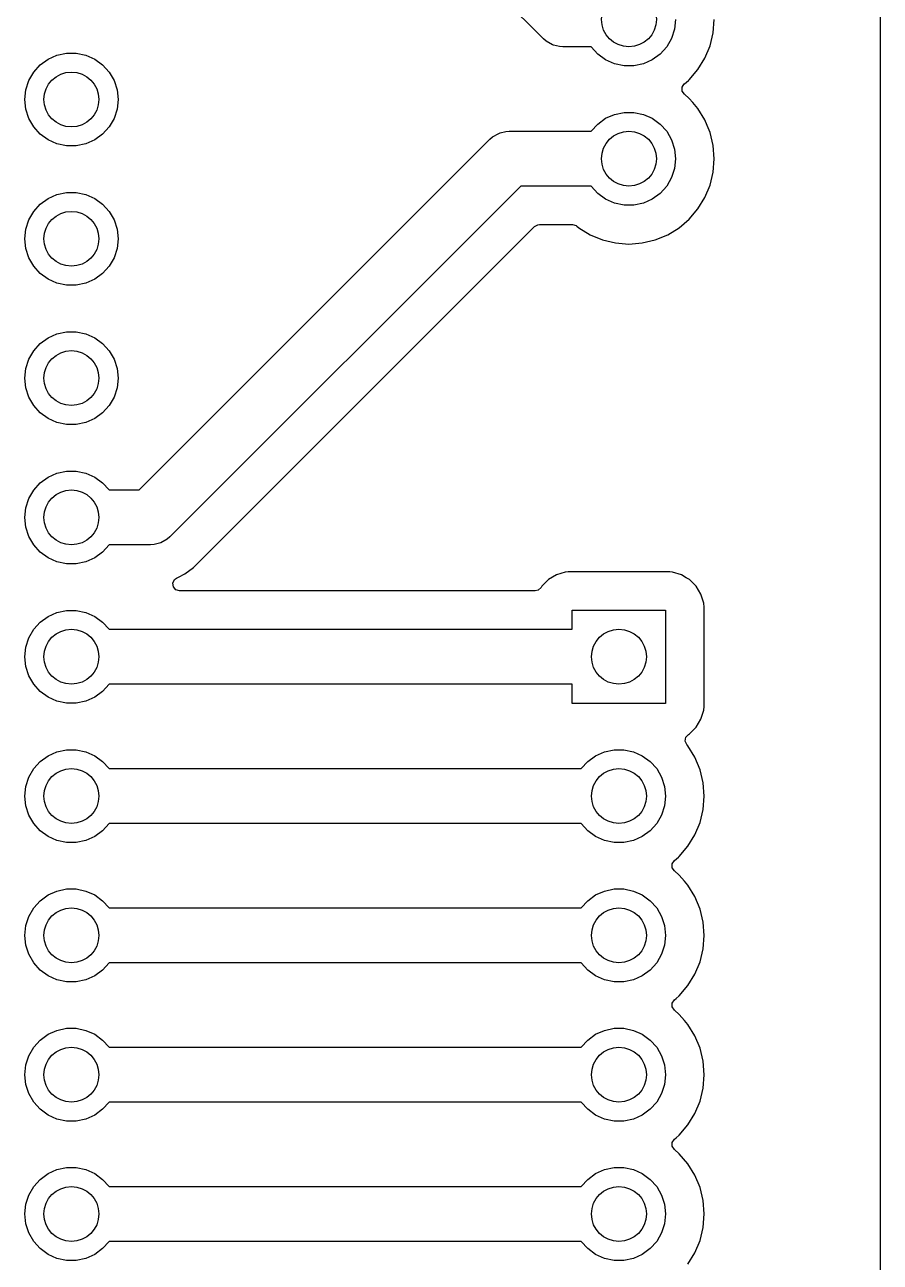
# Model space of a CAD drawing. Extents: x 1.82 to 4.28, y -3.98 to -1.82.
# Drawn here: x 3.667 to 4.28, y -3.235 to -2.346 of the extents above; entities that cross this region are included whole.
import ezdxf

# ---------------------------------------------------------------- set-up
doc = ezdxf.new("R2010")
doc.units = 0
doc.header["$MEASUREMENT"] = 0
doc.layers.add('BLACK', color=7, linetype='CONTINUOUS')

msp = doc.modelspace()

# ---------------------------------------------------------------- linework, layer by layer
at = {"layer": 'BLACK', "linetype": 'CONTINUOUS'}
for p, q in [((4.2803, -1.82459), (4.2803, -3.97541)), ((4.03875, -2.35644), (3.98214, -2.29983)), ((4.13346, -2.34252), (4.13273, -2.34948)), ((4.16048, -2.3521), (4.16123, -2.34252)), ((4.13273, -2.34948), (4.13057, -2.35613)), ((4.15824, -2.36144), (4.16048, -2.3521)), ((4.04069, -2.35814), (4.03875, -2.35644)), ((4.04514, -2.36071), (4.04069, -2.35814)), ((4.04069, -2.35814), (4.04069, -2.35814)), ((4.04595, -2.36092), (4.04514, -2.36071)), ((4.0501, -2.36204), (4.04595, -2.36092)), ((4.05011, -2.36204), (4.0501, -2.36204)), ((4.05267, -2.3622), (4.05011, -2.36204)), ((4.07294, -2.3622), (4.05267, -2.3622)), ((4.07761, -2.36739), (4.07294, -2.3622)), ((4.12707, -2.36219), (4.12239, -2.36739)), ((4.13057, -2.35613), (4.12707, -2.36219)), ((4.15456, -2.37032), (4.15824, -2.36144)), ((3.67761, -2.37513), (3.68327, -2.37102)), ((3.68327, -2.37102), (3.68966, -2.36817)), ((3.68966, -2.36817), (3.6965, -2.36672)), ((3.6965, -2.36672), (3.7035, -2.36672)), ((3.7035, -2.36672), (3.71034, -2.36817)), ((3.71034, -2.36817), (3.71673, -2.37102)), ((3.71673, -2.37102), (3.72239, -2.37513)), ((4.08327, -2.3715), (4.07761, -2.36739)), ((4.08966, -2.37435), (4.08327, -2.3715)), ((4.11673, -2.3715), (4.11034, -2.37435)), ((4.12239, -2.36739), (4.11673, -2.3715)), ((4.14954, -2.37851), (4.15456, -2.37032)), ((3.66943, -2.38639), (3.67293, -2.38033)), ((3.67293, -2.38033), (3.67761, -2.37513)), ((3.72239, -2.37513), (3.72707, -2.38033)), ((3.72707, -2.38033), (3.73057, -2.38639)), ((4.0965, -2.3758), (4.08966, -2.37435)), ((4.1035, -2.3758), (4.0965, -2.3758)), ((4.11034, -2.37435), (4.1035, -2.3758)), ((4.1433, -2.38582), (4.14954, -2.37851)), ((3.66727, -2.39304), (3.66943, -2.38639)), ((3.73057, -2.38639), (3.73273, -2.39304)), ((4.13827, -2.39118), (4.13974, -2.38885)), ((4.13974, -2.38885), (4.1398, -2.38881)), ((4.1398, -2.38881), (4.14271, -2.38632)), ((4.14271, -2.38632), (4.1433, -2.38582)), ((3.66654, -2.4), (3.66727, -2.39304)), ((3.73273, -2.39304), (3.73346, -2.4)), ((4.13829, -2.39393), (4.13827, -2.39118)), ((4.1398, -2.39623), (4.13829, -2.39393)), ((4.1433, -2.39922), (4.1398, -2.39623)), ((3.66727, -2.40696), (3.66654, -2.4)), ((3.66943, -2.41361), (3.66727, -2.40696)), ((3.73273, -2.40696), (3.73057, -2.41361)), ((3.73346, -2.4), (3.73273, -2.40696)), ((4.14575, -2.4021), (4.1433, -2.39922)), ((4.1433, -2.39922), (4.1433, -2.39922)), ((4.1433, -2.39922), (4.1433, -2.39922)), ((4.14954, -2.40653), (4.14575, -2.4021)), ((4.15456, -2.41472), (4.14954, -2.40653)), ((4.14954, -2.40653), (4.14954, -2.40653)), ((3.67293, -2.41967), (3.66943, -2.41361)), ((3.73057, -2.41361), (3.72707, -2.41967)), ((4.07761, -2.41765), (4.08327, -2.41354)), ((4.08327, -2.41354), (4.08966, -2.41069)), ((4.08966, -2.41069), (4.0965, -2.40924)), ((4.0965, -2.40924), (4.1035, -2.40924)), ((4.1035, -2.40924), (4.11034, -2.41069)), ((4.11034, -2.41069), (4.11673, -2.41354)), ((4.11673, -2.41354), (4.12239, -2.41765)), ((4.15619, -2.41865), (4.15456, -2.41472)), ((3.67761, -2.42487), (3.67293, -2.41967)), ((3.68327, -2.42898), (3.67761, -2.42487)), ((3.72239, -2.42487), (3.71673, -2.42898)), ((3.72707, -2.41967), (3.72239, -2.42487)), ((4.00219, -2.4269), (4.00664, -2.42433)), ((4.00664, -2.42433), (4.00773, -2.42404)), ((4.00773, -2.42404), (4.0116, -2.423)), ((4.0116, -2.423), (4.01417, -2.42283)), ((4.0116, -2.423), (4.0116, -2.423)), ((4.01417, -2.42283), (4.07294, -2.42283)), ((4.07294, -2.42283), (4.07761, -2.41765)), ((4.12239, -2.41765), (4.12707, -2.42285)), ((4.12707, -2.42285), (4.13057, -2.42891)), ((4.15824, -2.4236), (4.15619, -2.41865)), ((4.16048, -2.43294), (4.15824, -2.4236)), ((3.68966, -2.43183), (3.68327, -2.42898)), ((3.6965, -2.43328), (3.68966, -2.43183)), ((3.7035, -2.43328), (3.6965, -2.43328)), ((3.71034, -2.43183), (3.7035, -2.43328)), ((3.71673, -2.42898), (3.71034, -2.43183)), ((3.74854, -2.68031), (4.00025, -2.4286)), ((4.00025, -2.4286), (4.00219, -2.4269)), ((4.00219, -2.4269), (4.00219, -2.4269)), ((4.13057, -2.42891), (4.13273, -2.43556)), ((4.16123, -2.44252), (4.16048, -2.43294)), ((4.13273, -2.43556), (4.13346, -2.44252)), ((4.13346, -2.44252), (4.13273, -2.44948)), ((4.16048, -2.4521), (4.16123, -2.44252)), ((4.13273, -2.44948), (4.13057, -2.45613)), ((4.13057, -2.45613), (4.12707, -2.46219)), ((4.15824, -2.46144), (4.16048, -2.4521)), ((3.68327, -2.47102), (3.68966, -2.46817)), ((3.68966, -2.46817), (3.6965, -2.46672)), ((3.6965, -2.46672), (3.7035, -2.46672)), ((3.7035, -2.46672), (3.71034, -2.46817)), ((3.71034, -2.46817), (3.71673, -2.47102)), ((4.02233, -2.4622), (3.77061, -2.71392)), ((4.07294, -2.4622), (4.02233, -2.4622)), ((4.07761, -2.46739), (4.07294, -2.4622)), ((4.08327, -2.4715), (4.07761, -2.46739)), ((4.12239, -2.46739), (4.11673, -2.4715)), ((4.12707, -2.46219), (4.12239, -2.46739)), ((4.15456, -2.47032), (4.15824, -2.46144)), ((3.67293, -2.48033), (3.67761, -2.47513)), ((3.67761, -2.47513), (3.68327, -2.47102)), ((3.71673, -2.47102), (3.72239, -2.47513)), ((3.72239, -2.47513), (3.72707, -2.48033)), ((4.08966, -2.47435), (4.08327, -2.4715)), ((4.0965, -2.4758), (4.08966, -2.47435)), ((4.1035, -2.4758), (4.0965, -2.4758)), ((4.11034, -2.47435), (4.1035, -2.4758)), ((4.11673, -2.4715), (4.11034, -2.47435)), ((4.14954, -2.47851), (4.15456, -2.47032)), ((3.66727, -2.49304), (3.66943, -2.48639)), ((3.66943, -2.48639), (3.67293, -2.48033)), ((3.72707, -2.48033), (3.73057, -2.48639)), ((3.73057, -2.48639), (3.73273, -2.49304)), ((4.13599, -2.49206), (4.1433, -2.48582)), ((4.1433, -2.48582), (4.14954, -2.47851)), ((3.66654, -2.5), (3.66727, -2.49304)), ((3.73273, -2.49304), (3.73346, -2.5)), ((3.78748, -2.73605), (4.03232, -2.49121)), ((4.03232, -2.49121), (4.03473, -2.4899)), ((4.03473, -2.4899), (4.03577, -2.48978)), ((4.03577, -2.48978), (4.05955, -2.48978)), ((4.05955, -2.48978), (4.06218, -2.49056)), ((4.06218, -2.49056), (4.06272, -2.49095)), ((4.06272, -2.49095), (4.06401, -2.49206)), ((4.06401, -2.49206), (4.06401, -2.49206)), ((4.06401, -2.49206), (4.06401, -2.49206)), ((4.06401, -2.49206), (4.06401, -2.49206)), ((4.06401, -2.49206), (4.0722, -2.49708)), ((4.1278, -2.49708), (4.13599, -2.49206)), ((3.66727, -2.50696), (3.66654, -2.5)), ((3.73346, -2.5), (3.73273, -2.50696)), ((4.0722, -2.49708), (4.08108, -2.50075)), ((4.08108, -2.50075), (4.08108, -2.50075)), ((4.08108, -2.50075), (4.08108, -2.50075)), ((4.08108, -2.50075), (4.08108, -2.50075)), ((4.08108, -2.50075), (4.09042, -2.503)), ((4.09042, -2.503), (4.1, -2.50375)), ((4.1, -2.50375), (4.10958, -2.503)), ((4.10958, -2.503), (4.11892, -2.50075)), ((4.11892, -2.50075), (4.1278, -2.49708)), ((3.66943, -2.51361), (3.66727, -2.50696)), ((3.67293, -2.51967), (3.66943, -2.51361)), ((3.73057, -2.51361), (3.72707, -2.51967)), ((3.73273, -2.50696), (3.73057, -2.51361)), ((3.67761, -2.52487), (3.67293, -2.51967)), ((3.72707, -2.51967), (3.72239, -2.52487)), ((3.68327, -2.52898), (3.67761, -2.52487)), ((3.68966, -2.53183), (3.68327, -2.52898)), ((3.71673, -2.52898), (3.71034, -2.53183)), ((3.72239, -2.52487), (3.71673, -2.52898)), ((3.6965, -2.53328), (3.68966, -2.53183)), ((3.7035, -2.53328), (3.6965, -2.53328)), ((3.71034, -2.53183), (3.7035, -2.53328)), ((3.68966, -2.56817), (3.6965, -2.56672)), ((3.6965, -2.56672), (3.7035, -2.56672)), ((3.7035, -2.56672), (3.71034, -2.56817)), ((3.67293, -2.58033), (3.67761, -2.57513)), ((3.67761, -2.57513), (3.68327, -2.57102)), ((3.68327, -2.57102), (3.68966, -2.56817)), ((3.71034, -2.56817), (3.71673, -2.57102)), ((3.71673, -2.57102), (3.72239, -2.57513)), ((3.72239, -2.57513), (3.72707, -2.58033)), ((3.66943, -2.58639), (3.67293, -2.58033)), ((3.72707, -2.58033), (3.73057, -2.58639)), ((3.66654, -2.6), (3.66727, -2.59304)), ((3.66727, -2.59304), (3.66943, -2.58639)), ((3.73057, -2.58639), (3.73273, -2.59304)), ((3.73273, -2.59304), (3.73346, -2.6)), ((3.66727, -2.60696), (3.66654, -2.6)), ((3.73346, -2.6), (3.73273, -2.60696)), ((3.66943, -2.61361), (3.66727, -2.60696)), ((3.73273, -2.60696), (3.73057, -2.61361)), ((3.67293, -2.61967), (3.66943, -2.61361)), ((3.67761, -2.62487), (3.67293, -2.61967)), ((3.72707, -2.61967), (3.72239, -2.62487)), ((3.73057, -2.61361), (3.72707, -2.61967)), ((3.68327, -2.62898), (3.67761, -2.62487)), ((3.68966, -2.63183), (3.68327, -2.62898)), ((3.71673, -2.62898), (3.71034, -2.63183)), ((3.72239, -2.62487), (3.71673, -2.62898)), ((3.6965, -2.63328), (3.68966, -2.63183)), ((3.7035, -2.63328), (3.6965, -2.63328)), ((3.71034, -2.63183), (3.7035, -2.63328)), ((3.67761, -2.67513), (3.68327, -2.67102)), ((3.68327, -2.67102), (3.68966, -2.66817)), ((3.68966, -2.66817), (3.6965, -2.66672)), ((3.6965, -2.66672), (3.7035, -2.66672)), ((3.7035, -2.66672), (3.71034, -2.66817)), ((3.71034, -2.66817), (3.71673, -2.67102)), ((3.71673, -2.67102), (3.72239, -2.67513)), ((3.66943, -2.68639), (3.67293, -2.68033)), ((3.67293, -2.68033), (3.67761, -2.67513)), ((3.72239, -2.67513), (3.72706, -2.68031)), ((3.72706, -2.68031), (3.74854, -2.68031)), ((3.66727, -2.69304), (3.66943, -2.68639)), ((3.66654, -2.7), (3.66727, -2.69304)), ((3.66727, -2.70696), (3.66654, -2.7)), ((3.66943, -2.71361), (3.66727, -2.70696)), ((3.67293, -2.71967), (3.66943, -2.71361)), ((3.76868, -2.71562), (3.76423, -2.71819)), ((3.77061, -2.71392), (3.76868, -2.71562)), ((3.76868, -2.71562), (3.76868, -2.71562)), ((3.67761, -2.72487), (3.67293, -2.71967)), ((3.68327, -2.72898), (3.67761, -2.72487)), ((3.72239, -2.72487), (3.71673, -2.72898)), ((3.72706, -2.71969), (3.72239, -2.72487)), ((3.75669, -2.71969), (3.72706, -2.71969)), ((3.75926, -2.71952), (3.75669, -2.71969)), ((3.76423, -2.71819), (3.75926, -2.71952)), ((3.75926, -2.71952), (3.75926, -2.71952)), ((3.68966, -2.73183), (3.68327, -2.72898)), ((3.6965, -2.73328), (3.68966, -2.73183)), ((3.7035, -2.73328), (3.6965, -2.73328)), ((3.71034, -2.73183), (3.7035, -2.73328)), ((3.71673, -2.72898), (3.71034, -2.73183)), ((3.7728, -2.74716), (3.77394, -2.74466)), ((3.77394, -2.74466), (3.77542, -2.7435)), ((3.77542, -2.7435), (3.77678, -2.74281)), ((3.77678, -2.74281), (3.78146, -2.74042)), ((3.78146, -2.74042), (3.78748, -2.73605)), ((4.04224, -2.74467), (4.0375, -2.7494)), ((4.04797, -2.7412), (4.04224, -2.74467)), ((4.05436, -2.73921), (4.04797, -2.7412)), ((4.05638, -2.73903), (4.05436, -2.73921)), ((4.05714, -2.73896), (4.05638, -2.73903)), ((4.12853, -2.73896), (4.05714, -2.73896)), ((4.12936, -2.73903), (4.12853, -2.73896)), ((4.13131, -2.73921), (4.12936, -2.73903)), ((4.1377, -2.7412), (4.13131, -2.73921)), ((4.13131, -2.73921), (4.13131, -2.73921)), ((4.13131, -2.73921), (4.13131, -2.73921)), ((4.14117, -2.7433), (4.1377, -2.7412)), ((4.14343, -2.74467), (4.14117, -2.7433)), ((4.14817, -2.7494), (4.14343, -2.74467)), ((3.77319, -2.74988), (3.7728, -2.74716)), ((3.77499, -2.75196), (3.77319, -2.74988)), ((3.77763, -2.75274), (3.77499, -2.75196)), ((4.03273, -2.75274), (3.77763, -2.75274)), ((4.03488, -2.75224), (4.03273, -2.75274)), ((4.03691, -2.75038), (4.03488, -2.75224)), ((4.0375, -2.7494), (4.03691, -2.75038)), ((4.0375, -2.7494), (4.0375, -2.7494)), ((4.15163, -2.75513), (4.14817, -2.7494)), ((4.14817, -2.7494), (4.14817, -2.7494)), ((4.14817, -2.7494), (4.14817, -2.7494)), ((4.15363, -2.76153), (4.15163, -2.75513)), ((4.15388, -2.76431), (4.15363, -2.76153)), ((3.67761, -2.77513), (3.68327, -2.77102)), ((3.68327, -2.77102), (3.68966, -2.76817)), ((3.68966, -2.76817), (3.6965, -2.76672)), ((3.6965, -2.76672), (3.7035, -2.76672)), ((3.7035, -2.76672), (3.71034, -2.76817)), ((3.71034, -2.76817), (3.71673, -2.77102)), ((3.71673, -2.77102), (3.72239, -2.77513)), ((4.05937, -2.78031), (4.05937, -2.76654)), ((4.05937, -2.76654), (4.1263, -2.76654)), ((4.1263, -2.76654), (4.1263, -2.83346)), ((4.15388, -2.83569), (4.15388, -2.76431)), ((3.67293, -2.78033), (3.67761, -2.77513)), ((3.72239, -2.77513), (3.72706, -2.78031)), ((3.66727, -2.79304), (3.66943, -2.78639)), ((3.66943, -2.78639), (3.67293, -2.78033)), ((3.72706, -2.78031), (4.05937, -2.78031)), ((3.66654, -2.8), (3.66727, -2.79304)), ((3.66727, -2.80696), (3.66654, -2.8)), ((3.66943, -2.81361), (3.66727, -2.80696)), ((3.67293, -2.81967), (3.66943, -2.81361)), ((3.67761, -2.82487), (3.67293, -2.81967)), ((3.72706, -2.81969), (3.72239, -2.82487)), ((4.05937, -2.81969), (3.72706, -2.81969)), ((4.05937, -2.83346), (4.05937, -2.81969)), ((3.68327, -2.82898), (3.67761, -2.82487)), ((3.68966, -2.83183), (3.68327, -2.82898)), ((3.6965, -2.83328), (3.68966, -2.83183)), ((3.7035, -2.83328), (3.6965, -2.83328)), ((3.71034, -2.83183), (3.7035, -2.83328)), ((3.71673, -2.82898), (3.71034, -2.83183)), ((3.72239, -2.82487), (3.71673, -2.82898)), ((4.1263, -2.83346), (4.05937, -2.83346)), ((4.15163, -2.84487), (4.15363, -2.83847)), ((4.15363, -2.83847), (4.15388, -2.83569)), ((4.14343, -2.85533), (4.14817, -2.8506)), ((4.14817, -2.8506), (4.15163, -2.84487)), ((4.14046, -2.86057), (4.14087, -2.85785)), ((4.14087, -2.85785), (4.14268, -2.85579)), ((4.14268, -2.85579), (4.14277, -2.85574)), ((4.14277, -2.85574), (4.14343, -2.85533)), ((3.68327, -2.87102), (3.68966, -2.86817)), ((3.68966, -2.86817), (3.6965, -2.86672)), ((3.6965, -2.86672), (3.7035, -2.86672)), ((3.7035, -2.86672), (3.71034, -2.86817)), ((3.71034, -2.86817), (3.71673, -2.87102)), ((4.0761, -2.87102), (4.08249, -2.86817)), ((4.08249, -2.86817), (4.08934, -2.86672)), ((4.08934, -2.86672), (4.09633, -2.86672)), ((4.09633, -2.86672), (4.10318, -2.86817)), ((4.10318, -2.86817), (4.10957, -2.87102)), ((4.14158, -2.86308), (4.14046, -2.86057)), ((4.14237, -2.86401), (4.14158, -2.86308)), ((4.14739, -2.8722), (4.14237, -2.86401)), ((4.14237, -2.86401), (4.14237, -2.86401)), ((3.67293, -2.88033), (3.67761, -2.87513)), ((3.67761, -2.87513), (3.68327, -2.87102)), ((3.71673, -2.87102), (3.72239, -2.87513)), ((3.72239, -2.87513), (3.72706, -2.88031)), ((4.06577, -2.88031), (4.07044, -2.87513)), ((4.07044, -2.87513), (4.0761, -2.87102)), ((4.10957, -2.87102), (4.11523, -2.87513)), ((4.11523, -2.87513), (4.11991, -2.88033)), ((4.15107, -2.88108), (4.14739, -2.8722)), ((4.14739, -2.8722), (4.14739, -2.8722)), ((3.66727, -2.89304), (3.66943, -2.88639)), ((3.66943, -2.88639), (3.67293, -2.88033)), ((3.72706, -2.88031), (4.06577, -2.88031)), ((4.11991, -2.88033), (4.12341, -2.88639)), ((4.12341, -2.88639), (4.12557, -2.89304)), ((4.15331, -2.89042), (4.15107, -2.88108)), ((3.66654, -2.9), (3.66727, -2.89304)), ((4.12557, -2.89304), (4.1263, -2.9)), ((4.15407, -2.9), (4.15331, -2.89042)), ((3.66727, -2.90696), (3.66654, -2.9)), ((4.1263, -2.9), (4.12557, -2.90696)), ((4.15331, -2.90958), (4.15407, -2.9)), ((3.66943, -2.91361), (3.66727, -2.90696)), ((4.12557, -2.90696), (4.12341, -2.91361)), ((4.15107, -2.91892), (4.15331, -2.90958)), ((3.67293, -2.91967), (3.66943, -2.91361)), ((3.67761, -2.92487), (3.67293, -2.91967)), ((3.72706, -2.91969), (3.72239, -2.92487)), ((4.06577, -2.91969), (3.72706, -2.91969)), ((4.07044, -2.92487), (4.06577, -2.91969)), ((4.11991, -2.91967), (4.11523, -2.92487)), ((4.12341, -2.91361), (4.11991, -2.91967)), ((4.14739, -2.9278), (4.15107, -2.91892)), ((3.68327, -2.92898), (3.67761, -2.92487)), ((3.68966, -2.93183), (3.68327, -2.92898)), ((3.71673, -2.92898), (3.71034, -2.93183)), ((3.72239, -2.92487), (3.71673, -2.92898)), ((4.0761, -2.92898), (4.07044, -2.92487)), ((4.08249, -2.93183), (4.0761, -2.92898)), ((4.10957, -2.92898), (4.10318, -2.93183)), ((4.11523, -2.92487), (4.10957, -2.92898)), ((4.14237, -2.93599), (4.14739, -2.9278)), ((3.6965, -2.93328), (3.68966, -2.93183)), ((3.7035, -2.93328), (3.6965, -2.93328)), ((3.71034, -2.93183), (3.7035, -2.93328)), ((4.08934, -2.93328), (4.08249, -2.93183)), ((4.09633, -2.93328), (4.08934, -2.93328)), ((4.10318, -2.93183), (4.09633, -2.93328)), ((4.13613, -2.9433), (4.14237, -2.93599)), ((4.13111, -2.94866), (4.13258, -2.94633)), ((4.13113, -2.95141), (4.13111, -2.94866)), ((4.13258, -2.94633), (4.13263, -2.94629)), ((4.13263, -2.94629), (4.13554, -2.9438)), ((4.13554, -2.9438), (4.13613, -2.9433)), ((4.13263, -2.95371), (4.13113, -2.95141)), ((4.13613, -2.9567), (4.13263, -2.95371)), ((4.13988, -2.96109), (4.13613, -2.9567)), ((4.13613, -2.9567), (4.13613, -2.9567)), ((4.13613, -2.9567), (4.13613, -2.9567)), ((3.68966, -2.96817), (3.6965, -2.96672)), ((3.6965, -2.96672), (3.7035, -2.96672)), ((3.7035, -2.96672), (3.71034, -2.96817)), ((4.08249, -2.96817), (4.08934, -2.96672)), ((4.08934, -2.96672), (4.09633, -2.96672)), ((4.09633, -2.96672), (4.10318, -2.96817)), ((4.14237, -2.96401), (4.13988, -2.96109)), ((4.14739, -2.9722), (4.14237, -2.96401)), ((4.14237, -2.96401), (4.14237, -2.96401)), ((3.67293, -2.98033), (3.67761, -2.97513)), ((3.67761, -2.97513), (3.68327, -2.97102)), ((3.68327, -2.97102), (3.68966, -2.96817)), ((3.71034, -2.96817), (3.71673, -2.97102)), ((3.71673, -2.97102), (3.72239, -2.97513)), ((3.72239, -2.97513), (3.72706, -2.98031)), ((4.06577, -2.98031), (4.07044, -2.97513)), ((4.07044, -2.97513), (4.0761, -2.97102)), ((4.0761, -2.97102), (4.08249, -2.96817)), ((4.10318, -2.96817), (4.10957, -2.97102)), ((4.10957, -2.97102), (4.11523, -2.97513)), ((4.11523, -2.97513), (4.11991, -2.98033)), ((4.1492, -2.97657), (4.14739, -2.9722)), ((3.66943, -2.98639), (3.67293, -2.98033)), ((3.72706, -2.98031), (4.06577, -2.98031)), ((4.11991, -2.98033), (4.12341, -2.98639)), ((4.15107, -2.98108), (4.1492, -2.97657)), ((4.15331, -2.99042), (4.15107, -2.98108)), ((3.66654, -3), (3.66727, -2.99304)), ((3.66727, -2.99304), (3.66943, -2.98639)), ((4.12341, -2.98639), (4.12557, -2.99304)), ((4.12557, -2.99304), (4.1263, -3)), ((4.15407, -3), (4.15331, -2.99042)), ((3.66727, -3.00696), (3.66654, -3)), ((4.1263, -3), (4.12557, -3.00696)), ((4.15331, -3.00958), (4.15407, -3)), ((3.66943, -3.01361), (3.66727, -3.00696)), ((4.12557, -3.00696), (4.12341, -3.01361)), ((4.15107, -3.01892), (4.15331, -3.00958)), ((3.67293, -3.01967), (3.66943, -3.01361)), ((3.67761, -3.02487), (3.67293, -3.01967)), ((3.72706, -3.01969), (3.72239, -3.02487)), ((4.06577, -3.01969), (3.72706, -3.01969)), ((4.07044, -3.02487), (4.06577, -3.01969)), ((4.11991, -3.01967), (4.11523, -3.02487)), ((4.12341, -3.01361), (4.11991, -3.01967)), ((4.14739, -3.0278), (4.15107, -3.01892)), ((3.68327, -3.02898), (3.67761, -3.02487)), ((3.72239, -3.02487), (3.71673, -3.02898)), ((4.0761, -3.02898), (4.07044, -3.02487)), ((4.11523, -3.02487), (4.10957, -3.02898)), ((4.14237, -3.03599), (4.14739, -3.0278)), ((3.68966, -3.03183), (3.68327, -3.02898)), ((3.6965, -3.03328), (3.68966, -3.03183)), ((3.7035, -3.03328), (3.6965, -3.03328)), ((3.71034, -3.03183), (3.7035, -3.03328)), ((3.71673, -3.02898), (3.71034, -3.03183)), ((4.08249, -3.03183), (4.0761, -3.02898)), ((4.08934, -3.03328), (4.08249, -3.03183)), ((4.09633, -3.03328), (4.08934, -3.03328)), ((4.10318, -3.03183), (4.09633, -3.03328)), ((4.10957, -3.02898), (4.10318, -3.03183)), ((4.13613, -3.0433), (4.14237, -3.03599)), ((4.13111, -3.04866), (4.13258, -3.04633)), ((4.13258, -3.04633), (4.13263, -3.04629)), ((4.13263, -3.04629), (4.13387, -3.04523)), ((4.13387, -3.04523), (4.13613, -3.0433)), ((4.13113, -3.05141), (4.13111, -3.04866)), ((4.13263, -3.05371), (4.13113, -3.05141)), ((4.13613, -3.0567), (4.13263, -3.05371)), ((4.13988, -3.06109), (4.13613, -3.0567)), ((4.13613, -3.0567), (4.13613, -3.0567)), ((4.13613, -3.0567), (4.13613, -3.0567)), ((4.14237, -3.06401), (4.13988, -3.06109)), ((4.14739, -3.0722), (4.14237, -3.06401)), ((4.14237, -3.06401), (4.14237, -3.06401)), ((3.67761, -3.07513), (3.68327, -3.07102)), ((3.68327, -3.07102), (3.68966, -3.06817)), ((3.68966, -3.06817), (3.6965, -3.06672)), ((3.6965, -3.06672), (3.7035, -3.06672)), ((3.7035, -3.06672), (3.71034, -3.06817)), ((3.71034, -3.06817), (3.71673, -3.07102)), ((3.71673, -3.07102), (3.72239, -3.07513)), ((4.07044, -3.07513), (4.0761, -3.07102)), ((4.0761, -3.07102), (4.08249, -3.06817)), ((4.08249, -3.06817), (4.08934, -3.06672)), ((4.08934, -3.06672), (4.09633, -3.06672)), ((4.09633, -3.06672), (4.10318, -3.06817)), ((4.10318, -3.06817), (4.10957, -3.07102)), ((4.10957, -3.07102), (4.11523, -3.07513)), ((4.15107, -3.08108), (4.14739, -3.0722)), ((4.14739, -3.0722), (4.14739, -3.0722)), ((3.66943, -3.08639), (3.67293, -3.08033)), ((3.67293, -3.08033), (3.67761, -3.07513)), ((3.72239, -3.07513), (3.72706, -3.08031)), ((3.72706, -3.08031), (4.06577, -3.08031)), ((4.06577, -3.08031), (4.07044, -3.07513)), ((4.11523, -3.07513), (4.11991, -3.08033)), ((4.11991, -3.08033), (4.12341, -3.08639)), ((4.15331, -3.09042), (4.15107, -3.08108)), ((3.66727, -3.09304), (3.66943, -3.08639)), ((4.12341, -3.08639), (4.12557, -3.09304)), ((4.15407, -3.1), (4.15331, -3.09042)), ((3.66654, -3.1), (3.66727, -3.09304)), ((3.66727, -3.10696), (3.66654, -3.1)), ((4.12557, -3.09304), (4.1263, -3.1)), ((4.1263, -3.1), (4.12557, -3.10696)), ((4.15331, -3.10958), (4.15407, -3.1)), ((3.66943, -3.11361), (3.66727, -3.10696)), ((4.12557, -3.10696), (4.12341, -3.11361)), ((3.67293, -3.11967), (3.66943, -3.11361)), ((4.12341, -3.11361), (4.11991, -3.11967)), ((4.15107, -3.11892), (4.15331, -3.10958)), ((3.67761, -3.12487), (3.67293, -3.11967)), ((3.68327, -3.12898), (3.67761, -3.12487)), ((3.72239, -3.12487), (3.71673, -3.12898)), ((3.72706, -3.11969), (3.72239, -3.12487)), ((4.06577, -3.11969), (3.72706, -3.11969)), ((4.07044, -3.12487), (4.06577, -3.11969)), ((4.0761, -3.12898), (4.07044, -3.12487)), ((4.11523, -3.12487), (4.10957, -3.12898)), ((4.11991, -3.11967), (4.11523, -3.12487)), ((4.14739, -3.1278), (4.15107, -3.11892)), ((3.68966, -3.13183), (3.68327, -3.12898)), ((3.6965, -3.13328), (3.68966, -3.13183)), ((3.7035, -3.13328), (3.6965, -3.13328)), ((3.71034, -3.13183), (3.7035, -3.13328)), ((3.71673, -3.12898), (3.71034, -3.13183)), ((4.08249, -3.13183), (4.0761, -3.12898)), ((4.08934, -3.13328), (4.08249, -3.13183)), ((4.09633, -3.13328), (4.08934, -3.13328)), ((4.10318, -3.13183), (4.09633, -3.13328)), ((4.10957, -3.12898), (4.10318, -3.13183)), ((4.14237, -3.13599), (4.14739, -3.1278)), ((4.13387, -3.14523), (4.13613, -3.1433)), ((4.13613, -3.1433), (4.14237, -3.13599)), ((4.13111, -3.14866), (4.13258, -3.14633)), ((4.13113, -3.15141), (4.13111, -3.14866)), ((4.13263, -3.15371), (4.13113, -3.15141)), ((4.13258, -3.14633), (4.13263, -3.14629)), ((4.13263, -3.14629), (4.13387, -3.14523)), ((4.13613, -3.1567), (4.13263, -3.15371)), ((4.14237, -3.16401), (4.13613, -3.1567)), ((3.67761, -3.17513), (3.68327, -3.17102)), ((3.68327, -3.17102), (3.68966, -3.16817)), ((3.68966, -3.16817), (3.6965, -3.16672)), ((3.6965, -3.16672), (3.7035, -3.16672)), ((3.7035, -3.16672), (3.71034, -3.16817)), ((3.71034, -3.16817), (3.71673, -3.17102)), ((3.71673, -3.17102), (3.72239, -3.17513)), ((4.07044, -3.17513), (4.0761, -3.17102)), ((4.0761, -3.17102), (4.08249, -3.16817)), ((4.08249, -3.16817), (4.08934, -3.16672)), ((4.08934, -3.16672), (4.09633, -3.16672)), ((4.09633, -3.16672), (4.10318, -3.16817)), ((4.10318, -3.16817), (4.10957, -3.17102)), ((4.10957, -3.17102), (4.11523, -3.17513)), ((4.14739, -3.1722), (4.14237, -3.16401)), ((4.14237, -3.16401), (4.14237, -3.16401)), ((3.67293, -3.18033), (3.67761, -3.17513)), ((3.72239, -3.17513), (3.72706, -3.18031)), ((4.06577, -3.18031), (4.07044, -3.17513)), ((4.11523, -3.17513), (4.11991, -3.18033)), ((4.15107, -3.18108), (4.14739, -3.1722)), ((4.14739, -3.1722), (4.14739, -3.1722)), ((3.66727, -3.19304), (3.66943, -3.18639)), ((3.66943, -3.18639), (3.67293, -3.18033)), ((3.72706, -3.18031), (4.06577, -3.18031)), ((4.11991, -3.18033), (4.12341, -3.18639)), ((4.12341, -3.18639), (4.12557, -3.19304)), ((4.15331, -3.19042), (4.15107, -3.18108)), ((3.66654, -3.2), (3.66727, -3.19304)), ((4.12557, -3.19304), (4.1263, -3.2)), ((4.15407, -3.2), (4.15331, -3.19042)), ((3.66727, -3.20696), (3.66654, -3.2)), ((4.1263, -3.2), (4.12557, -3.20696)), ((4.15331, -3.20958), (4.15407, -3.2)), ((3.66943, -3.21361), (3.66727, -3.20696)), ((3.67293, -3.21967), (3.66943, -3.21361)), ((4.12341, -3.21361), (4.11991, -3.21967)), ((4.12557, -3.20696), (4.12341, -3.21361)), ((4.15107, -3.21892), (4.15331, -3.20958)), ((3.67761, -3.22487), (3.67293, -3.21967)), ((3.72706, -3.21969), (3.72239, -3.22487)), ((4.06577, -3.21969), (3.72706, -3.21969)), ((4.07044, -3.22487), (4.06577, -3.21969)), ((4.11991, -3.21967), (4.11523, -3.22487)), ((4.14739, -3.2278), (4.15107, -3.21892)), ((3.68327, -3.22898), (3.67761, -3.22487)), ((3.68966, -3.23183), (3.68327, -3.22898)), ((3.6965, -3.23328), (3.68966, -3.23183)), ((3.71034, -3.23183), (3.7035, -3.23328)), ((3.71673, -3.22898), (3.71034, -3.23183)), ((3.72239, -3.22487), (3.71673, -3.22898)), ((4.0761, -3.22898), (4.07044, -3.22487)), ((4.08249, -3.23183), (4.0761, -3.22898)), ((4.08934, -3.23328), (4.08249, -3.23183)), ((4.10318, -3.23183), (4.09633, -3.23328)), ((4.10957, -3.22898), (4.10318, -3.23183)), ((4.11523, -3.22487), (4.10957, -3.22898)), ((4.14237, -3.23599), (4.14739, -3.2278)), ((3.7035, -3.23328), (3.6965, -3.23328)), ((4.09633, -3.23328), (4.08934, -3.23328))]:
    msp.add_line(p, q, dxfattribs=at)
at = {"layer": 'BLACK'}
for centre in [(4.1, -2.34252), (3.7, -2.4), (4.1, -2.44252), (3.7, -2.5), (3.7, -2.6), (3.7, -2.7), (3.7, -2.8), (4.09283, -2.8), (3.7, -2.9), (4.09283, -2.9), (3.7, -3), (4.09283, -3), (3.7, -3.1), (4.09283, -3.1), (3.7, -3.2), (4.09283, -3.2)]:
    msp.add_circle(centre, 0.01969, dxfattribs=at)

doc.saveas('drawing.dxf')
